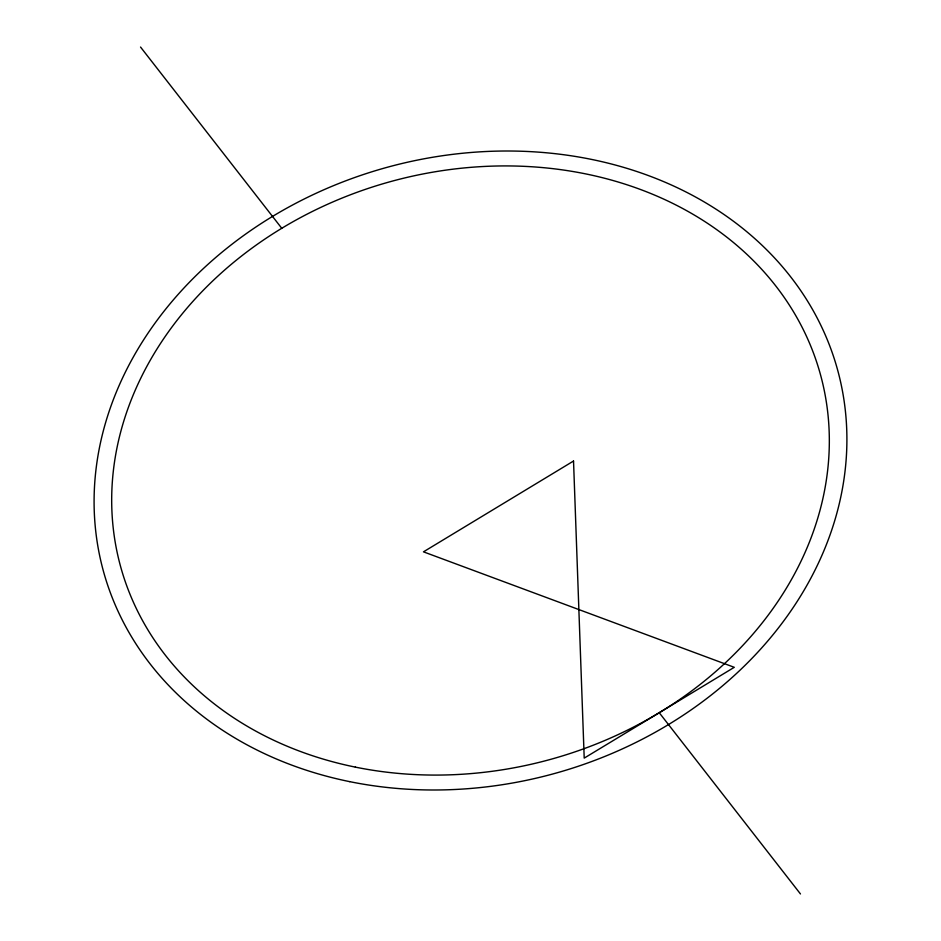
<?xml version="1.0" encoding="UTF-8"?>
<svg xmlns="http://www.w3.org/2000/svg" width="941" height="941" viewBox="0 0 941 941"><rect width="100%" height="100%" fill="white"/><g stroke="black" fill="none" stroke-linecap="round" stroke-linejoin="round"><path stroke-width="1.41" d="M140.538 47.05L281.759 228.287M659.241 712.713L800.462 893.95M573.528 461.031L423.474 551.838L734.274 667.31L584.208 758.117L573.528 461.031M355.333 767.115A362.861 299.767 -15.3 0 0 822.399 382.117A362.861 299.767 -15.3 0 0 233.768 262.268A362.861 299.767 -15.3 0 0 355.333 767.115M349.699 781.642A380.635 314.435 -15.3 0 0 839.631 377.788A380.635 314.435 -15.3 0 0 222.17 252.07A380.635 314.435 -15.3 0 0 349.699 781.642"/></g></svg>
